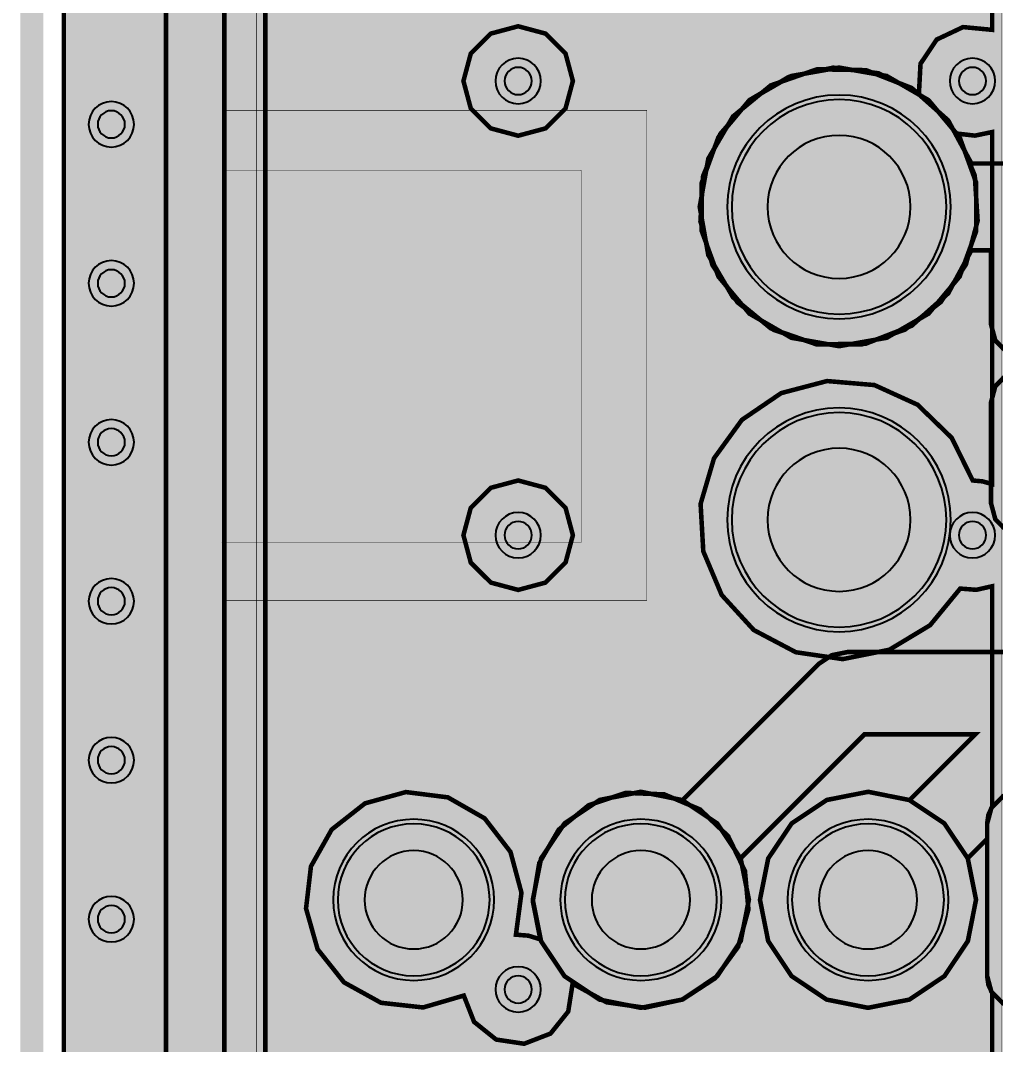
# Model space of a CAD drawing. Header units: millimetres. Extents: x -61 to 56, y -72 to 70.
# Drawn here: x -50.13 to -39.22, y -22.12 to -10.67 of the extents above; entities that cross this region are included whole.
import ezdxf

# ---------------------------------------------------------------- set-up
doc = ezdxf.new("R2010")
doc.units = ezdxf.units.MM
doc.header["$MEASUREMENT"] = 0
for name, color, linetype, true_color in [('02GND', 7, 'Continuous', 0x999966), ('03POWER', 7, 'Continuous', 0x008000), ('Board-Outline-Layer', 7, 'Continuous', 0xff00ff), ('Bottom-Layer', 7, 'Continuous', 0x0000ff), ('Bottom-Paste-Mask-Layer', 7, 'Continuous', 0x800000), ('Bottom-Solder-Mask-Layer', 7, 'Continuous', 0xaa00ff), ('Document-Layer', 7, 'Continuous', 0xffffff), ('Hole-Layer', 7, 'Continuous', 0x222222), ('Multi-Layer', 7, 'Continuous', 0xc0c0c0), ('Top-Layer', 7, 'Continuous', 0xff0000), ('Top-Paste-Mask-Layer', 7, 'Continuous', 0x808080), ('Top-Silkscreen-Layer', 7, 'Continuous', 0xffcc00), ('Top-Solder-Mask-Layer', 7, 'Continuous', 0x800080)]:
    doc.layers.add(name, color=color, linetype=linetype, true_color=true_color)

msp = doc.modelspace()

# ---------------------------------------------------------------- hatches: boundary and pattern name
at = {"layer": '02GND'}
for points in [[(-49.642, 52.153), (49.642, 52.153), (49.642, -62.142), (-49.642, -62.142)], [(-40.974, -11.192), (-41.507, -11.286), (-41.976, -11.556), (-42.323, -11.971), (-42.509, -12.48), (-42.509, -13.021), (-42.323, -13.529), (-41.976, -13.944), (-41.507, -14.214), (-40.974, -14.308), (-40.441, -14.214), (-39.973, -13.944), (-39.625, -13.529), (-39.44, -13.021), (-39.44, -12.48), (-39.625, -11.971), (-39.973, -11.556), (-40.441, -11.286)], [(-41.982, -20.5), (-42.074, -20.038), (-42.336, -19.646), (-42.728, -19.384), (-43.19, -19.292), (-43.652, -19.384), (-44.044, -19.646), (-44.306, -20.038), (-44.398, -20.5), (-44.306, -20.962), (-44.044, -21.354), (-43.652, -21.616), (-43.19, -21.708), (-42.728, -21.616), (-42.336, -21.354), (-42.074, -20.962)], [(-39.442, -20.5), (-39.534, -20.038), (-39.796, -19.646), (-40.188, -19.384), (-40.65, -19.292), (-41.112, -19.384), (-41.504, -19.646), (-41.766, -20.038), (-41.858, -20.5), (-41.766, -20.962), (-41.504, -21.354), (-41.112, -21.616), (-40.65, -21.708), (-40.188, -21.616), (-39.796, -21.354), (-39.534, -20.962)], [(-38.96, -19.292), (-39.139, -19.34), (-39.27, -19.471), (-39.318, -19.65), (-39.318, -21.35), (-39.27, -21.529), (-39.139, -21.66), (-38.96, -21.708), (-37.26, -21.708), (-37.081, -21.66), (-36.95, -21.529), (-36.902, -21.35), (-36.902, -19.65), (-36.95, -19.471), (-37.081, -19.34), (-37.26, -19.292)]]:
    msp.add_hatch(color=256, dxfattribs=at).paths.add_polyline_path(points)
at = {"layer": '03POWER'}
for points in [[(48.499, -56.042), (48.581, -56.348), (48.806, -56.572), (49.112, -56.654), (49.418, -56.571), (49.642, -56.346), (49.642, -62.142), (44.192, -62.142), (44.393, -61.957), (44.493, -61.703), (44.472, -61.43), (45.189, -61.704), (45.95, -61.804), (46.713, -61.727), (47.438, -61.475), (48.085, -61.064), (48.62, -60.514), (49.014, -59.855), (49.245, -59.123), (49.302, -58.358), (49.18, -57.601), (48.887, -56.892), (48.438, -56.269), (47.858, -55.767), (47.177, -55.412), (46.434, -55.224), (45.666, -55.212), (44.917, -55.378), (44.226, -55.712), (43.631, -56.196), (43.164, -56.805), (42.849, -57.504), (42.704, -58.258), (42.737, -59.024), (42.946, -59.763), (43.32, -60.433), (43.838, -60.999), (-43.362, -60.999), (-43.621, -61.056), (-43.831, -61.218), (-43.953, -61.453), (-43.964, -61.718), (-43.863, -61.963), (-43.667, -62.142), (-49.642, -62.142), (-49.642, -56.582), (-49.433, -56.797), (-49.148, -56.888), (-48.853, -56.832), (-49.162, -57.541), (-49.298, -58.303), (-49.253, -59.075), (-49.03, -59.816), (-48.641, -60.484), (-48.107, -61.044), (-47.458, -61.464), (-46.728, -61.722), (-45.959, -61.803), (-45.192, -61.703), (-44.469, -61.428), (-43.83, -60.992), (-43.31, -60.419), (-42.937, -59.741), (-42.732, -58.995), (-42.707, -58.222), (-42.861, -57.464), (-43.188, -56.763), (-43.668, -56.157), (-44.277, -55.679), (-44.979, -55.356), (-45.738, -55.205), (-46.511, -55.234), (-47.256, -55.443), (-47.932, -55.818), (-48.502, -56.341), (-48.5, -56.309), (-48.499, -56.277), (-48.499, 51.315), (-19.403, 51.315), (-19.629, 51.144), (-19.755, 50.889), (-19.751, 50.604), (-19.619, 50.352), (-19.388, 50.187), (-19.658, 49.977), (-19.773, 49.655), (-19.698, 49.322), (-19.455, 49.081), (-19.684, 48.858), (-19.769, 48.551), (-19.689, 48.242), (-19.463, 48.016), (-19.155, 47.934), (-18.847, 48.018), (-18.624, 48.246), (-18.545, 48.556), (-18.633, 48.863), (-18.864, 49.083), (-18.625, 49.324), (-18.551, 49.655), (-18.665, 49.975), (-18.931, 50.185), (-18.698, 50.349), (-18.565, 50.601), (-18.56, 50.887), (-18.685, 51.143), (-18.912, 51.315), (48.426, 51.315), (48.499, 51.242)], [(-46.283, 39.221), (-46.42, 39.193), (-46.536, 39.116), (-47.743, 37.909), (-47.821, 37.792), (-47.848, 37.655), (-47.848, -24.451), (-47.821, -24.588), (-47.743, -24.704), (-46.326, -26.121), (-46.21, -26.198), (-46.073, -26.226), (-40.603, -26.226), (-40.466, -26.198), (-40.35, -26.121), (-38.908, -24.678), (-38.83, -24.562), (-38.803, -24.425), (-38.803, 15.502), (-38.492, 15.394), (-38.17, 15.462), (-37.93, 15.687), (-37.841, 16.004), (-37.93, 16.322), (-38.17, 16.547), (-38.492, 16.615), (-38.803, 16.507), (-38.803, 28.716), (-36.173, 31.345), (-36.013, 31.073), (-35.739, 30.917), (-35.424, 30.918), (-35.151, 31.076), (-34.993, 31.349), (-34.992, 31.665), (-35.148, 31.939), (-35.42, 32.099), (-33.88, 33.638), (-33.802, 33.755), (-33.775, 33.892), (-33.775, 38.431), (-33.802, 38.568), (-33.88, 38.684), (-34.114, 38.918), (-33.866, 39.163), (-33.791, 39.504), (-33.915, 39.83), (-34.197, 40.035), (-34.545, 40.053), (-34.847, 39.878), (-35.004, 39.567), (-34.966, 39.221), (-38.918, 39.221), (-38.872, 39.515), (-38.972, 39.797), (-39.193, 39.998), (-39.482, 40.07), (-39.771, 39.998), (-39.992, 39.797), (-40.091, 39.515), (-40.046, 39.221), (-43.998, 39.221), (-43.952, 39.515), (-44.052, 39.797), (-44.273, 39.998), (-44.562, 40.07), (-44.851, 39.998), (-45.072, 39.797), (-45.171, 39.515), (-45.126, 39.221)], [(-39.262, -6.763), (-39.262, -8.205), (-39.576, -8.073), (-39.911, -8.128), (-40.165, -8.354), (-40.26, -8.681), (-40.165, -9.007), (-39.911, -9.233), (-39.576, -9.289), (-39.262, -9.157), (-39.262, -10.77), (-39.587, -10.739), (-39.881, -10.878), (-40.063, -11.149), (-40.08, -11.474), (-40.536, -11.255), (-41.039, -11.193), (-41.535, -11.296), (-41.971, -11.553), (-42.303, -11.936), (-42.494, -12.405), (-42.524, -12.911), (-42.39, -13.4), (-42.107, -13.82), (-41.704, -14.126), (-41.224, -14.288), (-40.718, -14.287), (-40.238, -14.124), (-39.837, -13.815), (-39.555, -13.394), (-39.424, -12.905), (-39.456, -12.399), (-39.649, -11.931), (-39.454, -11.953), (-39.262, -11.913), (-39.262, -15.85), (-39.369, -15.82), (-39.479, -15.81), (-39.714, -15.333), (-40.095, -14.963), (-40.578, -14.743), (-41.108, -14.698), (-41.621, -14.833), (-42.06, -15.132), (-42.372, -15.562), (-42.522, -16.072), (-42.492, -16.602), (-42.286, -17.091), (-41.927, -17.483), (-41.457, -17.731), (-40.932, -17.808), (-40.411, -17.703), (-39.956, -17.429), (-39.619, -17.019), (-39.439, -17.033), (-39.262, -16.993), (-39.262, -19.458), (-39.304, -19.55), (-39.318, -19.65), (-39.318, -21.35), (-39.304, -21.45), (-39.262, -21.542), (-39.262, -24.383), (-40.645, -25.766), (-46.031, -25.766), (-47.388, -24.408), (-47.388, 37.613), (-46.241, 38.761), (-34.607, 38.761), (-34.235, 38.389), (-34.235, 34.967), (-34.579, 34.964), (-34.867, 34.776), (-35.008, 34.463), (-34.958, 34.123), (-34.733, 33.863), (-34.403, 33.766), (-38.87, 29.299), (-38.947, 29.597), (-39.16, 29.819), (-39.454, 29.91), (-39.755, 29.846), (-39.987, 29.645), (-40.091, 29.355), (-40.042, 29.052), (-39.852, 28.81), (-39.568, 28.692), (-39.262, 28.727), (-39.262, 9.55), (-39.554, 9.586), (-39.829, 9.483), (-40.024, 9.263), (-40.094, 8.978), (-40.024, 8.693), (-39.829, 8.474), (-39.554, 8.37), (-39.262, 8.407), (-39.262, 4.47), (-39.554, 4.506), (-39.829, 4.403), (-40.024, 4.183), (-40.094, 3.898), (-40.024, 3.613), (-39.829, 3.394), (-39.554, 3.29), (-39.262, 3.327), (-39.262, -0.61), (-39.559, -0.575), (-39.838, -0.684), (-40.264, -0.363), (-40.773, -0.205), (-41.306, -0.228), (-41.8, -0.429), (-42.197, -0.785), (-42.451, -1.254), (-42.532, -1.781), (-42.43, -2.304), (-42.158, -2.763), (-41.747, -3.103), (-41.246, -3.284), (-40.712, -3.286), (-40.21, -3.108), (-39.796, -2.77), (-39.521, -2.313), (-39.416, -1.79), (-39.338, -1.777), (-39.262, -1.753), (-39.262, -5.801), (-39.575, -5.673), (-39.909, -5.731), (-40.16, -5.957), (-40.254, -6.282), (-40.16, -6.607), (-39.909, -6.833), (-39.575, -6.891)], [(-45.174, -11.342), (-45.092, -11.648), (-44.868, -11.872), (-44.562, -11.954), (-44.256, -11.872), (-44.032, -11.648), (-43.95, -11.342), (-44.032, -11.036), (-44.256, -10.812), (-44.562, -10.73), (-44.868, -10.812), (-45.092, -11.036)], [(-45.174, -16.422), (-45.092, -16.728), (-44.868, -16.952), (-44.562, -17.034), (-44.256, -16.952), (-44.032, -16.728), (-43.95, -16.422), (-44.032, -16.116), (-44.256, -15.892), (-44.562, -15.81), (-44.868, -15.892), (-45.092, -16.116)], [(-42.214, -19.788), (-42.529, -19.489), (-42.928, -19.321), (-43.361, -19.304), (-43.772, -19.441), (-44.108, -19.715), (-44.326, -20.089), (-44.398, -20.517), (-44.314, -20.942), (-44.448, -20.901), (-44.587, -20.89), (-44.525, -20.421), (-44.648, -19.964), (-44.937, -19.589), (-45.348, -19.354), (-45.818, -19.295), (-46.274, -19.421), (-46.647, -19.714), (-46.879, -20.126), (-46.934, -20.597), (-46.805, -21.052), (-46.51, -21.423), (-46.095, -21.652), (-45.625, -21.704), (-45.17, -21.571), (-45.055, -21.865), (-44.808, -22.063), (-44.495, -22.11), (-44.2, -21.996), (-44.002, -21.749), (-43.953, -21.437), (-43.574, -21.646), (-43.145, -21.707), (-42.722, -21.614), (-42.359, -21.377), (-42.103, -21.027), (-41.987, -20.609), (-42.026, -20.178)], [(-39.442, -20.5), (-39.534, -20.038), (-39.796, -19.646), (-40.188, -19.384), (-40.65, -19.292), (-41.112, -19.384), (-41.504, -19.646), (-41.766, -20.038), (-41.858, -20.5), (-41.766, -20.962), (-41.504, -21.354), (-41.112, -21.616), (-40.65, -21.708), (-40.188, -21.616), (-39.796, -21.354), (-39.534, -20.962)]]:
    msp.add_hatch(color=256, dxfattribs=at).paths.add_polyline_path(points)
at = {"layer": 'Bottom-Layer'}
for points in [[(-49.642, -62.142), (-49.642, 52.153), (49.642, 52.153), (49.642, -62.142)], [(-40.974, -11.192), (-41.507, -11.286), (-41.976, -11.556), (-42.323, -11.971), (-42.509, -12.48), (-42.509, -13.021), (-42.323, -13.529), (-41.976, -13.944), (-41.507, -14.214), (-40.974, -14.308), (-40.441, -14.214), (-39.973, -13.944), (-39.625, -13.529), (-39.44, -13.021), (-39.44, -12.48), (-39.625, -11.971), (-39.973, -11.556), (-40.441, -11.286)], [(-42.174, -12.75, 1), (-39.774, -12.75, 1)], [(-42.174, -16.25, 1), (-39.774, -16.25, 1)], [(-41.982, -20.5), (-42.074, -20.038), (-42.336, -19.646), (-42.728, -19.384), (-43.19, -19.292), (-43.652, -19.384), (-44.044, -19.646), (-44.306, -20.038), (-44.398, -20.5), (-44.306, -20.962), (-44.044, -21.354), (-43.652, -21.616), (-43.19, -21.708), (-42.728, -21.616), (-42.336, -21.354), (-42.074, -20.962)], [(-39.442, -20.5), (-39.534, -20.038), (-39.796, -19.646), (-40.188, -19.384), (-40.65, -19.292), (-41.112, -19.384), (-41.504, -19.646), (-41.766, -20.038), (-41.858, -20.5), (-41.766, -20.962), (-41.504, -21.354), (-41.112, -21.616), (-40.65, -21.708), (-40.188, -21.616), (-39.796, -21.354), (-39.534, -20.962)], [(-38.96, -19.292), (-39.139, -19.34), (-39.27, -19.471), (-39.318, -19.65), (-39.318, -21.35), (-39.27, -21.529), (-39.139, -21.66), (-38.96, -21.708), (-37.26, -21.708), (-37.081, -21.66), (-36.95, -21.529), (-36.902, -21.35), (-36.902, -19.65), (-36.95, -19.471), (-37.081, -19.34), (-37.26, -19.292)], [(-46.58, -20.5, 1), (-44.88, -20.5, 1)], [(-44.04, -20.5, 1), (-42.34, -20.5, 1)], [(-41.5, -20.5, 1), (-39.8, -20.5, 1)]]:
    msp.add_hatch(color=256, dxfattribs=at).paths.add_polyline_path(points)
at = {"layer": 'Bottom-Paste-Mask-Layer'}
for points in [[(-42.174, -12.75, 1), (-39.774, -12.75, 1)], [(-42.174, -16.25, 1), (-39.774, -16.25, 1)], [(-46.58, -20.5, 1), (-44.88, -20.5, 1)], [(-44.04, -20.5, 1), (-42.34, -20.5, 1)], [(-41.5, -20.5, 1), (-39.8, -20.5, 1)]]:
    msp.add_hatch(color=256, dxfattribs=at).paths.add_polyline_path(points)
at = {"layer": 'Bottom-Solder-Mask-Layer'}
for points in [[(-42.225, -12.75, 1), (-39.723, -12.75, 1)], [(-42.225, -16.25, 1), (-39.723, -16.25, 1)], [(-46.631, -20.5, 1), (-44.829, -20.5, 1)], [(-44.091, -20.5, 1), (-42.289, -20.5, 1)], [(-41.551, -20.5, 1), (-39.749, -20.5, 1)]]:
    msp.add_hatch(color=256, dxfattribs=at).paths.add_polyline_path(points)
at = {"layer": 'Document-Layer'}
msp.add_hatch(color=256, dxfattribs=at).paths.add_polyline_path([(-47.824, -11.67), (-43.124, -11.67), (-43.124, -17.15), (-47.844, -17.15), (-47.864, -17.15), (-47.864, -16.51), (-47.874, -16.5), (-43.854, -16.5), (-43.854, -12.35), (-43.864, -12.34), (-47.824, -12.34), (-47.834, -12.34), (-47.844, -12.34)])
msp.add_hatch(color=256, dxfattribs=at).paths.add_polyline_path([(-47.824, -11.67), (-43.124, -11.67), (-43.124, -17.15), (-47.844, -17.15), (-47.864, -17.15), (-47.864, -16.51), (-47.874, -16.5), (-43.854, -16.5), (-43.854, -12.35), (-43.864, -12.34), (-47.824, -12.34), (-47.834, -12.34), (-47.844, -12.34)])
at = {"layer": 'Hole-Layer'}
for points in [[(-41.774, -12.75, 1), (-40.174, -12.75, 1)], [(-41.774, -16.25, 1), (-40.174, -16.25, 1)], [(-46.28, -20.5, 1), (-45.18, -20.5, 1)], [(-43.74, -20.5, 1), (-42.64, -20.5, 1)], [(-41.2, -20.5, 1), (-40.1, -20.5, 1)]]:
    msp.add_hatch(color=256, dxfattribs=at).paths.add_polyline_path(points)
at = {"layer": 'Multi-Layer'}
for points in [[(-42.174, -12.75, 1), (-39.774, -12.75, 1)], [(-42.174, -12.75, 1), (-39.774, -12.75, 1)], [(-42.174, -12.75, 1), (-39.774, -12.75, 1)], [(-42.174, -16.25, 1), (-39.774, -16.25, 1)], [(-42.174, -16.25, 1), (-39.774, -16.25, 1)], [(-42.174, -16.25, 1), (-39.774, -16.25, 1)], [(-46.58, -20.5, 1), (-44.88, -20.5, 1)], [(-46.58, -20.5, 1), (-44.88, -20.5, 1)], [(-46.58, -20.5, 1), (-44.88, -20.5, 1)], [(-44.04, -20.5, 1), (-42.34, -20.5, 1)], [(-44.04, -20.5, 1), (-42.34, -20.5, 1)], [(-44.04, -20.5, 1), (-42.34, -20.5, 1)], [(-41.5, -20.5, 1), (-39.8, -20.5, 1)], [(-41.5, -20.5, 1), (-39.8, -20.5, 1)], [(-41.5, -20.5, 1), (-39.8, -20.5, 1)]]:
    msp.add_hatch(color=256, dxfattribs=at).paths.add_polyline_path(points)
at = {"layer": 'Top-Layer'}
for points in [[(-49.642, -62.142), (-49.642, 52.153), (49.642, 52.153), (49.642, -62.142)], [(-4.334, -7.928), (-8.217, -11.81), (-13.109, -11.81), (-13.285, -11.845), (-13.434, -11.945), (-19.218, -17.729), (-40.879, -17.729), (-41.055, -17.764), (-41.204, -17.864), (-42.725, -19.385), (-43.188, -19.292), (-43.651, -19.383), (-44.043, -19.645), (-44.306, -20.037), (-44.398, -20.499), (-44.306, -20.962), (-44.044, -21.354), (-43.652, -21.616), (-43.189, -21.708), (-42.727, -21.616), (-42.335, -21.353), (-42.073, -20.961), (-41.982, -20.498), (-42.075, -20.035), (-40.689, -18.649), (-39.449, -18.649), (-40.185, -19.385), (-40.648, -19.292), (-41.111, -19.383), (-41.503, -19.645), (-41.766, -20.037), (-41.858, -20.499), (-41.766, -20.962), (-41.504, -21.354), (-41.112, -21.616), (-40.649, -21.708), (-40.187, -21.616), (-39.795, -21.353), (-39.533, -20.961), (-39.442, -20.498), (-39.535, -20.035), (-39.318, -19.818), (-39.318, -21.35), (-39.27, -21.529), (-39.139, -21.66), (-38.96, -21.708), (-37.26, -21.708), (-37.081, -21.66), (-36.95, -21.529), (-36.902, -21.35), (-36.902, -19.65), (-36.95, -19.471), (-37.081, -19.34), (-37.26, -19.292), (-38.792, -19.292), (-38.555, -19.055), (-18.859, -19.055), (-18.683, -19.02), (-18.534, -18.92), (-12.75, -13.136), (-7.858, -13.136), (-7.682, -13.101), (-7.533, -13.002), (-3.143, -8.611), (-3.043, -8.462), (-3.008, -8.286), (-3.008, 8.982), (-2.737, 9.165), (-2.598, 9.461), (-2.632, 9.786), (-2.829, 10.048), (-3.132, 10.171), (-3.456, 10.12), (-3.706, 9.91), (-3.813, 9.6), (-3.821, 9.591), (-3.829, 9.581), (-4.156, 9.666), (-4.478, 9.565), (-4.697, 9.308), (-4.747, 8.975), (-4.612, 8.665), (-4.334, 8.474)], [(-5.587, -5.908), (-9.574, -9.895), (-14.847, -9.895), (-15.022, -9.93), (-15.172, -10.029), (-20.182, -15.04), (-32.737, -15.04), (-32.737, -14.795), (-32.785, -14.616), (-32.916, -14.485), (-33.095, -14.437), (-34.445, -14.437), (-34.624, -14.485), (-34.755, -14.616), (-34.803, -14.795), (-34.803, -15.015), (-34.945, -15.015), (-34.945, -14.934), (-34.993, -14.755), (-35.124, -14.624), (-35.304, -14.576), (-36.681, -14.576), (-36.86, -14.624), (-36.991, -14.755), (-37.039, -14.934), (-37.039, -15.015), (-37.18, -15.015), (-37.18, -14.934), (-37.228, -14.755), (-37.359, -14.624), (-37.539, -14.576), (-38.916, -14.576), (-39.095, -14.624), (-39.226, -14.755), (-39.274, -14.934), (-39.274, -16.066), (-39.226, -16.245), (-39.095, -16.376), (-38.916, -16.424), (-37.539, -16.424), (-37.359, -16.376), (-37.228, -16.245), (-37.18, -16.066), (-37.18, -15.985), (-37.039, -15.985), (-37.039, -16.066), (-36.991, -16.245), (-36.86, -16.376), (-36.681, -16.424), (-35.304, -16.424), (-35.124, -16.376), (-34.993, -16.245), (-34.945, -16.066), (-34.945, -15.985), (-34.803, -15.985), (-34.803, -16.205), (-34.755, -16.384), (-34.624, -16.515), (-34.445, -16.563), (-33.095, -16.563), (-32.916, -16.515), (-32.785, -16.384), (-32.737, -16.205), (-32.737, -15.96), (-19.992, -15.96), (-19.816, -15.925), (-19.667, -15.825), (-14.656, -10.814), (-9.383, -10.814), (-9.207, -10.779), (-9.058, -10.68), (-4.802, -6.424), (-4.703, -6.275), (-4.668, -6.099), (-4.668, 2.245), (-4.522, 2.559), (-4.57, 2.901), (-4.795, 3.164), (-5.127, 3.261), (-5.459, 3.164), (-5.685, 2.901), (-5.733, 2.559), (-5.587, 2.245)], [(-39.274, -14.066), (-39.226, -14.245), (-39.095, -14.376), (-38.916, -14.424), (-37.539, -14.424), (-37.359, -14.376), (-37.228, -14.245), (-37.18, -14.066), (-37.18, -12.934), (-37.228, -12.755), (-37.359, -12.624), (-37.539, -12.576), (-38.465, -12.576), (-38.634, -12.407), (-38.791, -12.302), (-38.977, -12.265), (-39.493, -12.265), (-39.753, -11.783), (-40.162, -11.42), (-40.672, -11.221), (-41.22, -11.211), (-41.737, -11.391), (-42.16, -11.739), (-42.436, -12.211), (-42.532, -12.75), (-42.436, -13.289), (-42.16, -13.761), (-41.737, -14.109), (-41.22, -14.289), (-40.672, -14.279), (-40.162, -14.08), (-39.753, -13.717), (-39.493, -13.235), (-39.274, -13.235)], [(-42.174, -12.75, 1), (-39.774, -12.75, 1)], [(-42.174, -16.25, 1), (-39.774, -16.25, 1)], [(-46.58, -20.5, 1), (-44.88, -20.5, 1)], [(-44.04, -20.5, 1), (-42.34, -20.5, 1)], [(-41.5, -20.5, 1), (-39.8, -20.5, 1)]]:
    msp.add_hatch(color=256, dxfattribs=at).paths.add_polyline_path(points)
at = {"layer": 'Top-Paste-Mask-Layer'}
for points in [[(-42.174, -12.75, 1), (-39.774, -12.75, 1)], [(-42.174, -16.25, 1), (-39.774, -16.25, 1)], [(-46.58, -20.5, 1), (-44.88, -20.5, 1)], [(-44.04, -20.5, 1), (-42.34, -20.5, 1)], [(-41.5, -20.5, 1), (-39.8, -20.5, 1)]]:
    msp.add_hatch(color=256, dxfattribs=at).paths.add_polyline_path(points)
at = {"layer": 'Top-Solder-Mask-Layer'}
for points in [[(-42.225, -12.75, 1), (-39.723, -12.75, 1)], [(-42.225, -16.25, 1), (-39.723, -16.25, 1)], [(-46.631, -20.5, 1), (-44.829, -20.5, 1)], [(-44.091, -20.5, 1), (-42.289, -20.5, 1)], [(-41.551, -20.5, 1), (-39.749, -20.5, 1)]]:
    msp.add_hatch(color=256, dxfattribs=at).paths.add_polyline_path(points)

# ---------------------------------------------------------------- linework, layer by layer
at = {"layer": '02GND', "const_width": 0.0508}
for points in [[(-49.642, 52.153), (49.642, 52.153), (49.642, -62.142), (-49.642, -62.142)], [(-40.974, -11.192), (-41.507, -11.286), (-41.976, -11.556), (-42.323, -11.971), (-42.509, -12.48), (-42.509, -13.021), (-42.323, -13.529), (-41.976, -13.944), (-41.507, -14.214), (-40.974, -14.308), (-40.441, -14.214), (-39.973, -13.944), (-39.625, -13.529), (-39.44, -13.021), (-39.44, -12.48), (-39.625, -11.971), (-39.973, -11.556), (-40.441, -11.286)], [(-41.982, -20.5), (-42.074, -20.038), (-42.336, -19.646), (-42.728, -19.384), (-43.19, -19.292), (-43.652, -19.384), (-44.044, -19.646), (-44.306, -20.038), (-44.398, -20.5), (-44.306, -20.962), (-44.044, -21.354), (-43.652, -21.616), (-43.19, -21.708), (-42.728, -21.616), (-42.336, -21.354), (-42.074, -20.962)], [(-39.442, -20.5), (-39.534, -20.038), (-39.796, -19.646), (-40.188, -19.384), (-40.65, -19.292), (-41.112, -19.384), (-41.504, -19.646), (-41.766, -20.038), (-41.858, -20.5), (-41.766, -20.962), (-41.504, -21.354), (-41.112, -21.616), (-40.65, -21.708), (-40.188, -21.616), (-39.796, -21.354), (-39.534, -20.962)], [(-38.96, -19.292), (-39.139, -19.34), (-39.27, -19.471), (-39.318, -19.65), (-39.318, -21.35), (-39.27, -21.529), (-39.139, -21.66), (-38.96, -21.708), (-37.26, -21.708), (-37.081, -21.66), (-36.95, -21.529), (-36.902, -21.35), (-36.902, -19.65), (-36.95, -19.471), (-37.081, -19.34), (-37.26, -19.292)]]:
    msp.add_lwpolyline(points, close=True, dxfattribs=at)
at = {"layer": '03POWER'}
for points, const_width in [([(-48.499, -56.277), (-48.499, 51.315)], 0.0508), ([(-47.848, 37.655), (-47.848, -24.451), (-47.821, -24.588), (-47.743, -24.704), (-46.326, -26.121), (-46.21, -26.198), (-46.073, -26.226), (-40.603, -26.226), (-40.466, -26.198), (-40.35, -26.121), (-38.908, -24.678), (-38.83, -24.562), (-38.803, -24.425), (-38.803, 15.502), (-38.492, 15.394), (-38.17, 15.462), (-37.93, 15.687), (-37.841, 16.004), (-37.93, 16.322), (-38.17, 16.547), (-38.492, 16.615), (-38.803, 16.507), (-38.803, 28.716)], 0.0508), ([(-47.388, -24.408), (-47.388, 37.613)], 0.0508), ([(-39.262, -9.157), (-39.262, -10.77), (-39.587, -10.739), (-39.881, -10.878), (-40.063, -11.149), (-40.08, -11.474), (-40.536, -11.255), (-41.039, -11.193), (-41.535, -11.296), (-41.971, -11.553), (-42.303, -11.936), (-42.494, -12.405), (-42.524, -12.911), (-42.39, -13.4), (-42.107, -13.82), (-41.704, -14.126), (-41.224, -14.288), (-40.718, -14.287), (-40.238, -14.124), (-39.837, -13.815), (-39.555, -13.394), (-39.424, -12.905), (-39.456, -12.399), (-39.649, -11.931), (-39.454, -11.953), (-39.262, -11.913), (-39.262, -15.85), (-39.369, -15.82), (-39.479, -15.81), (-39.714, -15.333), (-40.095, -14.963), (-40.578, -14.743), (-41.108, -14.698), (-41.621, -14.833), (-42.06, -15.132), (-42.372, -15.562), (-42.522, -16.072), (-42.492, -16.602), (-42.286, -17.091), (-41.927, -17.483), (-41.457, -17.731), (-40.932, -17.808), (-40.411, -17.703), (-39.956, -17.429), (-39.619, -17.019), (-39.439, -17.033), (-39.262, -16.993), (-39.262, -19.458), (-39.304, -19.55), (-39.318, -19.65), (-39.318, -21.35), (-39.304, -21.45), (-39.262, -21.542), (-39.262, -24.383)], 0.0508), ([(-49.111, -10.049), (-49.111, -11.827)], 0.508), ([(-49.111, -11.827), (-49.111, -13.605)], 0.508), ([(-49.111, -13.605), (-49.111, -15.383)], 0.508), ([(-49.111, -15.383), (-49.111, -17.161)], 0.508), ([(-49.111, -17.161), (-49.111, -18.939)], 0.508), ([(-49.111, -18.939), (-49.111, -20.717)], 0.508), ([(-49.111, -20.717), (-49.111, -22.495)], 0.508)]:
    msp.add_lwpolyline(points, dxfattribs=dict(at, const_width=const_width))
for points, const_width in [([(-40.603, -25.867), (-46.073, -25.867), (-47.49, -24.451), (-47.49, 37.655), (-46.283, 38.862), (-34.565, 38.862), (-34.133, 38.431), (-34.133, 33.892), (-39.161, 28.864), (-39.161, -24.425)], 0.00508), ([(-45.174, -11.342), (-45.092, -11.648), (-44.868, -11.872), (-44.562, -11.954), (-44.256, -11.872), (-44.032, -11.648), (-43.95, -11.342), (-44.032, -11.036), (-44.256, -10.812), (-44.562, -10.73), (-44.868, -10.812), (-45.092, -11.036)], 0.0508), ([(-45.174, -16.422), (-45.092, -16.728), (-44.868, -16.952), (-44.562, -17.034), (-44.256, -16.952), (-44.032, -16.728), (-43.95, -16.422), (-44.032, -16.116), (-44.256, -15.892), (-44.562, -15.81), (-44.868, -15.892), (-45.092, -16.116)], 0.0508), ([(-42.214, -19.788), (-42.529, -19.489), (-42.928, -19.321), (-43.361, -19.304), (-43.772, -19.441), (-44.108, -19.715), (-44.326, -20.089), (-44.398, -20.517), (-44.314, -20.942), (-44.448, -20.901), (-44.587, -20.89), (-44.525, -20.421), (-44.648, -19.964), (-44.937, -19.589), (-45.348, -19.354), (-45.818, -19.295), (-46.274, -19.421), (-46.647, -19.714), (-46.879, -20.126), (-46.934, -20.597), (-46.805, -21.052), (-46.51, -21.423), (-46.095, -21.652), (-45.625, -21.704), (-45.17, -21.571), (-45.055, -21.865), (-44.808, -22.063), (-44.495, -22.11), (-44.2, -21.996), (-44.002, -21.749), (-43.953, -21.437), (-43.574, -21.646), (-43.145, -21.707), (-42.722, -21.614), (-42.359, -21.377), (-42.103, -21.027), (-41.987, -20.609), (-42.026, -20.178)], 0.0508), ([(-39.442, -20.5), (-39.534, -20.038), (-39.796, -19.646), (-40.188, -19.384), (-40.65, -19.292), (-41.112, -19.384), (-41.504, -19.646), (-41.766, -20.038), (-41.858, -20.5), (-41.766, -20.962), (-41.504, -21.354), (-41.112, -21.616), (-40.65, -21.708), (-40.188, -21.616), (-39.796, -21.354), (-39.534, -20.962)], 0.0508)]:
    msp.add_lwpolyline(points, close=True, dxfattribs=dict(at, const_width=const_width))
at = {"layer": 'Board-Outline-Layer', "const_width": 0.254}
msp.add_lwpolyline([(-50, -62.5), (-50, 62.5), (50, 62.5), (50, -62.5)], close=True, dxfattribs=at)
at = {"layer": 'Bottom-Layer', "const_width": 0.0508}
for points in [[(-49.642, -62.142), (-49.642, 52.153), (49.642, 52.153), (49.642, -62.142)], [(-40.974, -11.192), (-41.507, -11.286), (-41.976, -11.556), (-42.323, -11.971), (-42.509, -12.48), (-42.509, -13.021), (-42.323, -13.529), (-41.976, -13.944), (-41.507, -14.214), (-40.974, -14.308), (-40.441, -14.214), (-39.973, -13.944), (-39.625, -13.529), (-39.44, -13.021), (-39.44, -12.48), (-39.625, -11.971), (-39.973, -11.556), (-40.441, -11.286)], [(-41.982, -20.5), (-42.074, -20.038), (-42.336, -19.646), (-42.728, -19.384), (-43.19, -19.292), (-43.652, -19.384), (-44.044, -19.646), (-44.306, -20.038), (-44.398, -20.5), (-44.306, -20.962), (-44.044, -21.354), (-43.652, -21.616), (-43.19, -21.708), (-42.728, -21.616), (-42.336, -21.354), (-42.074, -20.962)], [(-39.442, -20.5), (-39.534, -20.038), (-39.796, -19.646), (-40.188, -19.384), (-40.65, -19.292), (-41.112, -19.384), (-41.504, -19.646), (-41.766, -20.038), (-41.858, -20.5), (-41.766, -20.962), (-41.504, -21.354), (-41.112, -21.616), (-40.65, -21.708), (-40.188, -21.616), (-39.796, -21.354), (-39.534, -20.962)], [(-38.96, -19.292), (-39.139, -19.34), (-39.27, -19.471), (-39.318, -19.65), (-39.318, -21.35), (-39.27, -21.529), (-39.139, -21.66), (-38.96, -21.708), (-37.26, -21.708), (-37.081, -21.66), (-36.95, -21.529), (-36.902, -21.35), (-36.902, -19.65), (-36.95, -19.471), (-37.081, -19.34), (-37.26, -19.292)]]:
    msp.add_lwpolyline(points, close=True, dxfattribs=at)
at = {"layer": 'Bottom-Layer'}
for points in [[(-42.174, -12.75, 1), (-39.774, -12.75, 1)], [(-42.174, -16.25, 1), (-39.774, -16.25, 1)], [(-46.58, -20.5, 1), (-44.88, -20.5, 1)], [(-44.04, -20.5, 1), (-42.34, -20.5, 1)], [(-41.5, -20.5, 1), (-39.8, -20.5, 1)]]:
    msp.add_lwpolyline(points, format="xyb", close=True, dxfattribs=at)
at = {"layer": 'Bottom-Paste-Mask-Layer'}
for points in [[(-42.174, -12.75, 1), (-39.774, -12.75, 1)], [(-42.174, -16.25, 1), (-39.774, -16.25, 1)], [(-46.58, -20.5, 1), (-44.88, -20.5, 1)], [(-44.04, -20.5, 1), (-42.34, -20.5, 1)], [(-41.5, -20.5, 1), (-39.8, -20.5, 1)]]:
    msp.add_lwpolyline(points, format="xyb", close=True, dxfattribs=at)
at = {"layer": 'Bottom-Solder-Mask-Layer'}
for points in [[(-42.225, -12.75, 1), (-39.723, -12.75), (-39.723, -12.75, 1), (-42.225, -12.75)], [(-42.225, -16.25, 1), (-39.723, -16.25), (-39.723, -16.25, 1), (-42.225, -16.25)], [(-46.631, -20.5, 1), (-44.829, -20.5), (-44.829, -20.5, 1), (-46.631, -20.5)], [(-44.091, -20.5, 1), (-42.289, -20.5), (-42.289, -20.5, 1), (-44.091, -20.5)], [(-41.551, -20.5, 1), (-39.749, -20.5), (-39.749, -20.5, 1), (-41.551, -20.5)]]:
    msp.add_lwpolyline(points, format="xyb", dxfattribs=at)
at = {"layer": 'Document-Layer', "const_width": 0.00508}
msp.add_lwpolyline([(-47.824, -11.67), (-43.124, -11.67), (-43.124, -17.15), (-47.844, -17.15), (-47.864, -17.15), (-47.864, -16.51), (-47.874, -16.5), (-43.854, -16.5), (-43.854, -12.35), (-43.864, -12.34), (-47.824, -12.34), (-47.834, -12.34), (-47.844, -12.34)], close=True, dxfattribs=at)
msp.add_lwpolyline([(-47.824, -11.67), (-43.124, -11.67), (-43.124, -17.15), (-47.844, -17.15), (-47.864, -17.15), (-47.864, -16.51), (-47.874, -16.5), (-43.854, -16.5), (-43.854, -12.35), (-43.864, -12.34), (-47.824, -12.34), (-47.834, -12.34), (-47.844, -12.34)], close=True, dxfattribs=at)
at = {"layer": 'Hole-Layer'}
for points in [[(-44.714, -11.342, 1), (-44.409, -11.342, 1)], [(-39.634, -11.342, 1), (-39.329, -11.342, 1)], [(-49.264, -11.827, 1), (-48.959, -11.827, 1)], [(-49.264, -13.605, 1), (-48.959, -13.605, 1)], [(-49.264, -15.383, 1), (-48.959, -15.383, 1)], [(-44.714, -16.422, 1), (-44.409, -16.422, 1)], [(-39.634, -16.422, 1), (-39.329, -16.422, 1)], [(-49.264, -17.161, 1), (-48.959, -17.161, 1)], [(-49.264, -18.939, 1), (-48.959, -18.939, 1)], [(-46.28, -20.5, 1), (-45.18, -20.5, 1)], [(-43.74, -20.5, 1), (-42.64, -20.5, 1)], [(-41.2, -20.5, 1), (-40.1, -20.5, 1)], [(-49.264, -20.717, 1), (-48.959, -20.717, 1)], [(-44.714, -21.502, 1), (-44.409, -21.502, 1)]]:
    msp.add_lwpolyline(points, format="xyb", close=True, dxfattribs=at)
for points in [[(-41.774, -12.75, 1), (-40.174, -12.75), (-40.174, -12.75, 1), (-41.774, -12.75)], [(-41.774, -16.25, 1), (-40.174, -16.25), (-40.174, -16.25, 1), (-41.774, -16.25)]]:
    msp.add_lwpolyline(points, format="xyb", dxfattribs=at)
at = {"layer": 'Multi-Layer'}
for points in [[(-44.816, -11.342, 1), (-44.308, -11.342, 1)], [(-39.736, -11.342, 1), (-39.228, -11.342, 1)], [(-42.174, -12.75, 1), (-39.774, -12.75, 1)], [(-42.174, -12.75, 1), (-39.774, -12.75, 1)], [(-42.174, -12.75, 1), (-39.774, -12.75, 1)], [(-49.365, -11.827, 1), (-48.857, -11.827, 1)], [(-49.365, -13.605, 1), (-48.857, -13.605, 1)], [(-42.174, -16.25, 1), (-39.774, -16.25, 1)], [(-42.174, -16.25, 1), (-39.774, -16.25, 1)], [(-42.174, -16.25, 1), (-39.774, -16.25, 1)], [(-49.365, -15.383, 1), (-48.857, -15.383, 1)], [(-44.816, -16.422, 1), (-44.308, -16.422, 1)], [(-39.736, -16.422, 1), (-39.228, -16.422, 1)], [(-49.365, -17.161, 1), (-48.857, -17.161, 1)], [(-49.365, -18.939, 1), (-48.857, -18.939, 1)], [(-46.58, -20.5, 1), (-44.88, -20.5, 1)], [(-46.58, -20.5, 1), (-44.88, -20.5, 1)], [(-46.58, -20.5, 1), (-44.88, -20.5, 1)], [(-44.04, -20.5, 1), (-42.34, -20.5, 1)], [(-44.04, -20.5, 1), (-42.34, -20.5, 1)], [(-44.04, -20.5, 1), (-42.34, -20.5, 1)], [(-41.5, -20.5, 1), (-39.8, -20.5, 1)], [(-41.5, -20.5, 1), (-39.8, -20.5, 1)], [(-41.5, -20.5, 1), (-39.8, -20.5, 1)], [(-49.365, -20.717, 1), (-48.857, -20.717, 1)], [(-44.816, -21.502, 1), (-44.308, -21.502, 1)]]:
    msp.add_lwpolyline(points, format="xyb", close=True, dxfattribs=at)
at = {"layer": 'Top-Layer', "const_width": 0.0508}
msp.add_lwpolyline([(-49.642, -62.142), (-49.642, 52.153), (49.642, 52.153), (49.642, -62.142)], close=True, dxfattribs=at)
at = {"layer": 'Top-Layer'}
for points, const_width in [([(-38.977, -12.265), (-39.493, -12.265), (-39.753, -11.783), (-40.162, -11.42), (-40.672, -11.221), (-41.22, -11.211), (-41.737, -11.391), (-42.16, -11.739), (-42.436, -12.211), (-42.532, -12.75), (-42.436, -13.289), (-42.16, -13.761), (-41.737, -14.109), (-41.22, -14.289), (-40.672, -14.279), (-40.162, -14.08), (-39.753, -13.717), (-39.493, -13.235), (-39.274, -13.235), (-39.274, -14.066), (-39.226, -14.245), (-39.095, -14.376)], 0.0508), ([(-40.974, -12.75), (-38.977, -12.75)], 0.254), ([(-39.095, -14.624), (-39.226, -14.755), (-39.274, -14.934), (-39.274, -16.066), (-39.226, -16.245), (-39.095, -16.376)], 0.0508), ([(-19.218, -17.729), (-40.879, -17.729), (-41.055, -17.764), (-41.204, -17.864), (-42.725, -19.385), (-43.188, -19.292), (-43.651, -19.383), (-44.043, -19.645), (-44.306, -20.037), (-44.398, -20.499), (-44.306, -20.962), (-44.044, -21.354), (-43.652, -21.616), (-43.189, -21.708), (-42.727, -21.616), (-42.335, -21.353), (-42.073, -20.961), (-41.982, -20.498), (-42.075, -20.035), (-40.689, -18.649), (-39.449, -18.649), (-40.185, -19.385), (-40.648, -19.292), (-41.111, -19.383), (-41.503, -19.645), (-41.766, -20.037), (-41.858, -20.499), (-41.766, -20.962), (-41.504, -21.354), (-41.112, -21.616), (-40.649, -21.708), (-40.187, -21.616), (-39.795, -21.353), (-39.533, -20.961), (-39.442, -20.498), (-39.535, -20.035), (-39.318, -19.818), (-39.318, -21.35), (-39.27, -21.529), (-39.139, -21.66)], 0.0508), ([(-43.19, -20.5), (-40.879, -18.189)], 0.203), ([(-19.028, -18.189), (-40.879, -18.189)], 0.203), ([(-40.65, -20.5), (-38.745, -18.595)], 0.203)]:
    msp.add_lwpolyline(points, dxfattribs=dict(at, const_width=const_width))
for points in [[(-42.174, -12.75, 1), (-39.774, -12.75, 1)], [(-42.174, -16.25, 1), (-39.774, -16.25, 1)], [(-46.58, -20.5, 1), (-44.88, -20.5, 1)], [(-44.04, -20.5, 1), (-42.34, -20.5, 1)], [(-41.5, -20.5, 1), (-39.8, -20.5, 1)]]:
    msp.add_lwpolyline(points, format="xyb", close=True, dxfattribs=at)
at = {"layer": 'Top-Paste-Mask-Layer'}
for points in [[(-42.174, -12.75, 1), (-39.774, -12.75, 1)], [(-42.174, -16.25, 1), (-39.774, -16.25, 1)], [(-46.58, -20.5, 1), (-44.88, -20.5, 1)], [(-44.04, -20.5, 1), (-42.34, -20.5, 1)], [(-41.5, -20.5, 1), (-39.8, -20.5, 1)]]:
    msp.add_lwpolyline(points, format="xyb", close=True, dxfattribs=at)
at = {"layer": 'Top-Silkscreen-Layer', "const_width": 0.254}
for points in [[(-48.874, -10.5), (-48.874, -18.5)], [(-48.874, -10.5), (-48.874, -18.5)], [(-39.674, -10.5), (-39.674, -12.155)], [(-39.674, -10.5), (-39.674, -12.155)], [(-39.674, -13.345), (-39.674, -15.655)], [(-39.674, -13.345), (-39.674, -15.655)], [(-39.674, -18.5), (-39.674, -16.845)], [(-39.674, -18.5), (-39.674, -16.845)], [(-39.674, -18.5), (-48.874, -18.5)], [(-39.674, -18.5), (-48.874, -18.5)], [(-47, -21.77), (-47, -19.23)], [(-47, -19.23), (-36.84, -19.23)], [(-47, -21.77), (-47, -19.23)], [(-47, -19.23), (-36.84, -19.23)], [(-39.404, -21.77), (-39.404, -19.23)], [(-39.404, -21.77), (-39.404, -19.23)], [(-39.404, -21.77), (-47, -21.77)], [(-39.404, -21.77), (-47, -21.77)], [(-36.84, -21.77), (-39.404, -21.77)], [(-36.84, -21.77), (-39.404, -21.77)]]:
    msp.add_lwpolyline(points, dxfattribs=at)
at = {"layer": 'Top-Solder-Mask-Layer'}
for points in [[(-42.225, -12.75, 1), (-39.723, -12.75), (-39.723, -12.75, 1), (-42.225, -12.75)], [(-42.225, -16.25, 1), (-39.723, -16.25), (-39.723, -16.25, 1), (-42.225, -16.25)], [(-46.631, -20.5, 1), (-44.829, -20.5), (-44.829, -20.5, 1), (-46.631, -20.5)], [(-44.091, -20.5, 1), (-42.289, -20.5), (-42.289, -20.5, 1), (-44.091, -20.5)], [(-41.551, -20.5, 1), (-39.749, -20.5), (-39.749, -20.5, 1), (-41.551, -20.5)]]:
    msp.add_lwpolyline(points, format="xyb", dxfattribs=at)

doc.saveas('drawing.dxf')
